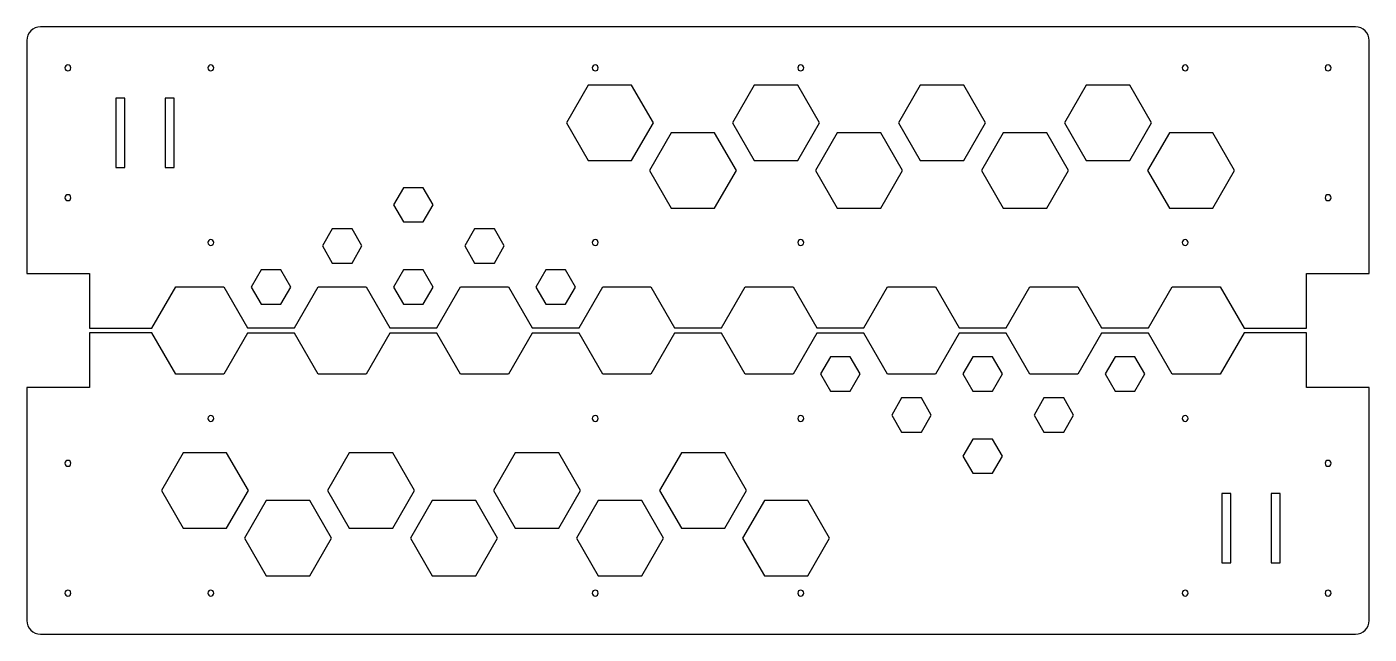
# Model space of a CAD drawing. Header units: millimetres. Extents: x 10 to 990, y 148 to 591.
import ezdxf

# ---------------------------------------------------------------- set-up
doc = ezdxf.new("R2010")
doc.units = ezdxf.units.MM
doc.header["$MEASUREMENT"] = 0
doc.layers.get('0').update_dxf_attribs({"lineweight": 0})

# ---------------------------------------------------------------- blocks, each defined once
blk = doc.blocks.new('Block_0')
at = {"color": 1, "lineweight": 25, "true_color": 0xff0000}
for p, q in [((55.73, 367.64), (55.73, 327.64)), ((101.4, 367.64), (55.73, 367.64)), ((118.87, 337.39), (101.4, 367.64)), ((171.12, 367.39), (153.8, 337.39)), ((205.47, 367.39), (171.12, 367.39)), ((222.79, 337.39), (205.47, 367.39)), ((275.04, 367.39), (257.72, 337.39)), ((309.39, 367.39), (275.04, 367.39)), ((326.71, 337.39), (309.39, 367.39)), ((378.96, 367.39), (361.64, 337.39)), ((413.32, 367.39), (378.96, 367.39)), ((430.64, 337.39), (413.32, 367.39)), ((482.89, 367.39), (465.57, 337.39)), ((517.24, 367.39), (482.89, 367.39)), ((534.56, 337.39), (517.24, 367.39)), ((586.81, 367.39), (569.49, 337.39)), ((621.16, 367.39), (586.81, 367.39)), ((638.48, 337.39), (621.16, 367.39)), ((690.73, 367.39), (673.41, 337.39)), ((725.08, 367.39), (690.73, 367.39)), ((742.41, 337.39), (725.08, 367.39)), ((794.66, 367.39), (777.33, 337.39)), ((829.01, 367.39), (794.66, 367.39)), ((846.33, 337.39), (829.01, 367.39)), ((898.72, 367.64), (881.26, 337.39)), ((944.39, 367.64), (898.72, 367.64)), ((944.39, 327.64), (944.39, 367.64)), ((596.77, 350.14), (589.55, 337.64)), ((611.2, 350.14), (596.77, 350.14)), ((618.42, 337.64), (611.2, 350.14)), ((700.69, 350.14), (693.47, 337.64)), ((715.13, 350.14), (700.69, 350.14)), ((722.34, 337.64), (715.13, 350.14)), ((804.61, 350.14), (797.4, 337.64)), ((819.05, 350.14), (804.61, 350.14)), ((826.27, 337.64), (819.05, 350.14)), ((153.8, 337.39), (118.87, 337.39)), ((257.72, 337.39), (222.79, 337.39)), ((361.64, 337.39), (326.71, 337.39)), ((465.57, 337.39), (430.64, 337.39)), ((569.49, 337.39), (534.56, 337.39)), ((589.55, 337.64), (596.77, 325.14)), ((611.2, 325.14), (618.42, 337.64)), ((673.41, 337.39), (638.48, 337.39)), ((693.47, 337.64), (700.69, 325.14)), ((715.13, 325.14), (722.34, 337.64)), ((777.33, 337.39), (742.41, 337.39)), ((797.4, 337.64), (804.61, 325.14)), ((819.05, 325.14), (826.27, 337.64)), ((881.26, 337.39), (846.33, 337.39)), ((10.06, 327.64), (10.06, 157.64)), ((55.73, 327.64), (10.06, 327.64)), ((596.77, 325.14), (611.2, 325.14)), ((700.69, 325.14), (715.13, 325.14)), ((804.61, 325.14), (819.05, 325.14)), ((990.06, 327.64), (944.39, 327.64)), ((990.06, 157.64), (990.06, 327.64)), ((648.73, 320.14), (641.51, 307.64)), ((663.16, 320.14), (648.73, 320.14)), ((670.38, 307.64), (663.16, 320.14)), ((752.65, 320.14), (745.44, 307.64)), ((767.09, 320.14), (752.65, 320.14)), ((774.3, 307.64), (767.09, 320.14)), ((641.51, 307.64), (648.73, 295.14)), ((663.16, 295.14), (670.38, 307.64)), ((745.44, 307.64), (752.65, 295.14)), ((767.09, 295.14), (774.3, 307.64)), ((648.73, 295.14), (663.16, 295.14)), ((752.65, 295.14), (767.09, 295.14)), ((700.69, 290.14), (693.47, 277.64)), ((715.13, 290.14), (700.69, 290.14)), ((722.34, 277.64), (715.13, 290.14)), ((124.19, 280.14), (108.31, 252.64)), ((155.94, 280.14), (124.19, 280.14)), ((171.82, 252.64), (155.94, 280.14)), ((245.43, 280.14), (229.55, 252.64)), ((277.18, 280.14), (245.43, 280.14)), ((293.06, 252.64), (277.18, 280.14)), ((366.67, 280.14), (350.8, 252.64)), ((398.43, 280.14), (366.67, 280.14)), ((414.3, 252.64), (398.43, 280.14)), ((487.92, 280.14), (472.04, 252.64)), ((519.67, 280.14), (487.92, 280.14)), ((535.55, 252.64), (519.67, 280.14)), ((693.47, 277.64), (700.69, 265.14)), ((715.13, 265.14), (722.34, 277.64)), ((700.69, 265.14), (715.13, 265.14)), ((108.31, 252.64), (124.19, 225.14)), ((155.94, 225.14), (171.82, 252.64)), ((184.81, 245.14), (168.93, 217.64)), ((216.56, 245.14), (184.81, 245.14)), ((232.44, 217.64), (216.56, 245.14)), ((229.55, 252.64), (245.43, 225.14)), ((277.18, 225.14), (293.06, 252.64)), ((306.05, 245.14), (290.17, 217.64)), ((337.8, 245.14), (306.05, 245.14)), ((353.68, 217.64), (337.8, 245.14)), ((350.8, 252.64), (366.67, 225.14)), ((398.43, 225.14), (414.3, 252.64)), ((427.29, 245.14), (411.42, 217.64)), ((459.05, 245.14), (427.29, 245.14)), ((474.93, 217.64), (459.05, 245.14)), ((472.04, 252.64), (487.92, 225.14)), ((519.67, 225.14), (535.55, 252.64)), ((548.54, 245.14), (532.66, 217.64)), ((580.29, 245.14), (548.54, 245.14)), ((596.17, 217.64), (580.29, 245.14)), ((889.06, 250.27), (882.56, 250.27)), ((882.56, 250.27), (882.56, 199.77)), ((889.06, 199.77), (889.06, 250.27)), ((925.06, 250.27), (918.56, 250.27)), ((918.56, 250.27), (918.56, 199.77)), ((925.06, 199.77), (925.06, 250.27)), ((124.19, 225.14), (155.94, 225.14)), ((168.93, 217.64), (184.81, 190.14)), ((216.56, 190.14), (232.44, 217.64)), ((245.43, 225.14), (277.18, 225.14)), ((290.17, 217.64), (306.05, 190.14)), ((337.8, 190.14), (353.68, 217.64)), ((366.67, 225.14), (398.43, 225.14)), ((411.42, 217.64), (427.29, 190.14)), ((459.05, 190.14), (474.93, 217.64)), ((487.92, 225.14), (519.67, 225.14)), ((532.66, 217.64), (548.54, 190.14)), ((580.29, 190.14), (596.17, 217.64)), ((882.56, 199.77), (889.06, 199.77)), ((918.56, 199.77), (925.06, 199.77)), ((184.81, 190.14), (216.56, 190.14)), ((306.05, 190.14), (337.8, 190.14)), ((427.29, 190.14), (459.05, 190.14)), ((548.54, 190.14), (580.29, 190.14)), ((20.06, 147.64), (980.06, 147.64))]:
    blk.add_line(p, q, dxfattribs=at)
for points in [[(142.22, 305.14), (142.22, 306.33), (143.18, 307.29), (144.37, 307.29), (145.56, 307.29), (146.52, 306.33), (146.52, 305.14), (146.52, 303.95), (145.56, 302.99), (144.37, 302.99), (143.18, 302.99), (142.22, 303.95), (142.22, 305.14), (142.22, 305.14), (142.22, 305.14), (142.22, 305.14)], [(422.91, 305.14), (422.91, 306.33), (423.88, 307.29), (425.06, 307.29), (426.25, 307.29), (427.21, 306.33), (427.21, 305.14), (427.21, 303.95), (426.25, 302.99), (425.06, 302.99), (423.88, 302.99), (422.91, 303.95), (422.91, 305.14), (422.91, 305.14), (422.91, 305.14), (422.91, 305.14)], [(572.91, 305.14), (572.91, 306.33), (573.88, 307.29), (575.06, 307.29), (576.25, 307.29), (577.21, 306.33), (577.21, 305.14), (577.21, 303.95), (576.25, 302.99), (575.06, 302.99), (573.88, 302.99), (572.91, 303.95), (572.91, 305.14), (572.91, 305.14), (572.91, 305.14), (572.91, 305.14)], [(853.6, 305.14), (853.6, 306.33), (854.57, 307.29), (855.75, 307.29), (856.94, 307.29), (857.9, 306.33), (857.9, 305.14), (857.9, 303.95), (856.94, 302.99), (855.75, 302.99), (854.57, 302.99), (853.6, 303.95), (853.6, 305.14), (853.6, 305.14), (853.6, 305.14), (853.6, 305.14)], [(37.91, 272.39), (37.91, 273.58), (38.88, 274.54), (40.06, 274.54), (41.25, 274.54), (42.21, 273.58), (42.21, 272.39), (42.21, 271.2), (41.25, 270.24), (40.06, 270.24), (38.88, 270.24), (37.91, 271.2), (37.91, 272.39), (37.91, 272.39), (37.91, 272.39), (37.91, 272.39)], [(957.91, 272.39), (957.91, 273.58), (958.88, 274.54), (960.06, 274.54), (961.25, 274.54), (962.21, 273.58), (962.21, 272.39), (962.21, 271.2), (961.25, 270.24), (960.06, 270.24), (958.88, 270.24), (957.91, 271.2), (957.91, 272.39), (957.91, 272.39), (957.91, 272.39), (957.91, 272.39)], [(37.91, 177.64), (37.91, 178.83), (38.88, 179.79), (40.06, 179.79), (41.25, 179.79), (42.21, 178.83), (42.21, 177.64), (42.21, 176.45), (41.25, 175.49), (40.06, 175.49), (38.88, 175.49), (37.91, 176.45), (37.91, 177.64), (37.91, 177.64), (37.91, 177.64), (37.91, 177.64)], [(142.22, 177.64), (142.22, 178.83), (143.18, 179.79), (144.37, 179.79), (145.56, 179.79), (146.52, 178.83), (146.52, 177.64), (146.52, 176.45), (145.56, 175.49), (144.37, 175.49), (143.18, 175.49), (142.22, 176.45), (142.22, 177.64), (142.22, 177.64), (142.22, 177.64), (142.22, 177.64)], [(422.91, 177.64), (422.91, 178.83), (423.88, 179.79), (425.06, 179.79), (426.25, 179.79), (427.21, 178.83), (427.21, 177.64), (427.21, 176.45), (426.25, 175.49), (425.06, 175.49), (423.88, 175.49), (422.91, 176.45), (422.91, 177.64), (422.91, 177.64), (422.91, 177.64), (422.91, 177.64)], [(572.91, 177.64), (572.91, 178.83), (573.88, 179.79), (575.06, 179.79), (576.25, 179.79), (577.21, 178.83), (577.21, 177.64), (577.21, 176.45), (576.25, 175.49), (575.06, 175.49), (573.88, 175.49), (572.91, 176.45), (572.91, 177.64), (572.91, 177.64), (572.91, 177.64), (572.91, 177.64)], [(853.6, 177.64), (853.6, 178.83), (854.57, 179.79), (855.75, 179.79), (856.94, 179.79), (857.9, 178.83), (857.9, 177.64), (857.9, 176.45), (856.94, 175.49), (855.75, 175.49), (854.57, 175.49), (853.6, 176.45), (853.6, 177.64), (853.6, 177.64), (853.6, 177.64), (853.6, 177.64)], [(957.91, 177.64), (957.91, 178.83), (958.88, 179.79), (960.06, 179.79), (961.25, 179.79), (962.21, 178.83), (962.21, 177.64), (962.21, 176.45), (961.25, 175.49), (960.06, 175.49), (958.88, 175.49), (957.91, 176.45), (957.91, 177.64), (957.91, 177.64), (957.91, 177.64), (957.91, 177.64)]]:
    blk.add_open_spline(points, degree=3, knots=[0, 0, 0, 0, 1, 1, 1, 2, 2, 2, 3, 3, 3, 4, 4, 4, 5, 5, 5, 5], dxfattribs=at)
for points in [[(10.06, 157.64), (10.06, 152.12), (14.54, 147.64), (20.06, 147.64)], [(980.06, 147.64), (985.59, 147.64), (990.06, 152.12), (990.06, 157.64)]]:
    blk.add_open_spline(points, degree=3, dxfattribs=at)
blk = doc.blocks.new('Block_1')
at = {"color": 1, "lineweight": 25, "true_color": 0xff0000}
for p, q in [((980.06, 591.11), (20.06, 591.11)), ((10.06, 581.11), (10.06, 411.11)), ((990.06, 411.11), (990.06, 581.11)), ((419.83, 548.61), (403.96, 521.11)), ((451.59, 548.61), (419.83, 548.61)), ((467.46, 521.11), (451.59, 548.61)), ((541.08, 548.61), (525.2, 521.11)), ((572.83, 548.61), (541.08, 548.61)), ((588.71, 521.11), (572.83, 548.61)), ((662.32, 548.61), (646.44, 521.11)), ((694.07, 548.61), (662.32, 548.61)), ((709.95, 521.11), (694.07, 548.61)), ((783.56, 548.61), (767.69, 521.11)), ((815.32, 548.61), (783.56, 548.61)), ((831.19, 521.11), (815.32, 548.61)), ((75.06, 538.98), (75.06, 488.48)), ((81.56, 538.98), (75.06, 538.98)), ((81.56, 488.48), (81.56, 538.98)), ((111.06, 538.98), (111.06, 488.48)), ((117.56, 538.98), (111.06, 538.98)), ((117.56, 488.48), (117.56, 538.98)), ((403.96, 521.11), (419.83, 493.61)), ((451.59, 493.61), (467.46, 521.11)), ((525.2, 521.11), (541.08, 493.61)), ((572.83, 493.61), (588.71, 521.11)), ((646.44, 521.11), (662.32, 493.61)), ((694.07, 493.61), (709.95, 521.11)), ((767.69, 521.11), (783.56, 493.61)), ((815.32, 493.61), (831.19, 521.11)), ((480.45, 513.61), (464.58, 486.11)), ((512.21, 513.61), (480.45, 513.61)), ((528.09, 486.11), (512.21, 513.61)), ((601.7, 513.61), (585.82, 486.11)), ((633.45, 513.61), (601.7, 513.61)), ((649.33, 486.11), (633.45, 513.61)), ((722.94, 513.61), (707.06, 486.11)), ((754.7, 513.61), (722.94, 513.61)), ((770.57, 486.11), (754.7, 513.61)), ((844.19, 513.61), (828.31, 486.11)), ((875.94, 513.61), (844.19, 513.61)), ((891.82, 486.11), (875.94, 513.61)), ((419.83, 493.61), (451.59, 493.61)), ((541.08, 493.61), (572.83, 493.61)), ((662.32, 493.61), (694.07, 493.61)), ((783.56, 493.61), (815.32, 493.61)), ((75.06, 488.48), (81.56, 488.48)), ((111.06, 488.48), (117.56, 488.48)), ((464.58, 486.11), (480.45, 458.61)), ((512.21, 458.61), (528.09, 486.11)), ((585.82, 486.11), (601.7, 458.61)), ((633.45, 458.61), (649.33, 486.11)), ((707.06, 486.11), (722.94, 458.61)), ((754.7, 458.61), (770.57, 486.11)), ((828.31, 486.11), (844.19, 458.61)), ((875.94, 458.61), (891.82, 486.11)), ((285, 473.61), (277.78, 461.11)), ((299.43, 473.61), (285, 473.61)), ((306.65, 461.11), (299.43, 473.61)), ((277.78, 461.11), (285, 448.61)), ((299.43, 448.61), (306.65, 461.11)), ((480.45, 458.61), (512.21, 458.61)), ((601.7, 458.61), (633.45, 458.61)), ((722.94, 458.61), (754.7, 458.61)), ((844.19, 458.61), (875.94, 458.61)), ((233.04, 443.61), (225.82, 431.11)), ((247.47, 443.61), (233.04, 443.61)), ((254.69, 431.11), (247.47, 443.61)), ((285, 448.61), (299.43, 448.61)), ((336.96, 443.61), (329.74, 431.11)), ((351.39, 443.61), (336.96, 443.61)), ((358.61, 431.11), (351.39, 443.61)), ((225.82, 431.11), (233.04, 418.61)), ((247.47, 418.61), (254.69, 431.11)), ((329.74, 431.11), (336.96, 418.61)), ((351.39, 418.61), (358.61, 431.11)), ((181.08, 413.61), (173.86, 401.11)), ((195.51, 413.61), (181.08, 413.61)), ((202.73, 401.11), (195.51, 413.61)), ((233.04, 418.61), (247.47, 418.61)), ((285, 413.61), (277.78, 401.11)), ((299.43, 413.61), (285, 413.61)), ((306.65, 401.11), (299.43, 413.61)), ((336.96, 418.61), (351.39, 418.61)), ((388.92, 413.61), (381.71, 401.11)), ((403.36, 413.61), (388.92, 413.61)), ((410.57, 401.11), (403.36, 413.61)), ((10.06, 411.11), (55.73, 411.11)), ((55.73, 411.11), (55.73, 371.11)), ((944.39, 411.11), (990.06, 411.11)), ((944.39, 371.11), (944.39, 411.11)), ((101.4, 371.11), (118.87, 401.36)), ((118.87, 401.36), (153.8, 401.36)), ((153.8, 401.36), (171.12, 371.36)), ((173.86, 401.11), (181.08, 388.61)), ((195.51, 388.61), (202.73, 401.11)), ((205.47, 371.36), (222.79, 401.36)), ((222.79, 401.36), (257.72, 401.36)), ((257.72, 401.36), (275.04, 371.36)), ((277.78, 401.11), (285, 388.61)), ((299.43, 388.61), (306.65, 401.11)), ((309.39, 371.36), (326.71, 401.36)), ((326.71, 401.36), (361.64, 401.36)), ((361.64, 401.36), (378.96, 371.36)), ((381.71, 401.11), (388.92, 388.61)), ((403.36, 388.61), (410.57, 401.11)), ((413.32, 371.36), (430.64, 401.36)), ((430.64, 401.36), (465.57, 401.36)), ((465.57, 401.36), (482.89, 371.36)), ((517.24, 371.36), (534.56, 401.36)), ((534.56, 401.36), (569.49, 401.36)), ((569.49, 401.36), (586.81, 371.36)), ((621.16, 371.36), (638.48, 401.36)), ((638.48, 401.36), (673.41, 401.36)), ((673.41, 401.36), (690.73, 371.36)), ((725.08, 371.36), (742.41, 401.36)), ((742.41, 401.36), (777.33, 401.36)), ((777.33, 401.36), (794.66, 371.36)), ((829.01, 371.36), (846.33, 401.36)), ((846.33, 401.36), (881.26, 401.36)), ((881.26, 401.36), (898.72, 371.11)), ((181.08, 388.61), (195.51, 388.61)), ((285, 388.61), (299.43, 388.61)), ((388.92, 388.61), (403.36, 388.61)), ((55.73, 371.11), (101.4, 371.11)), ((171.12, 371.36), (205.47, 371.36)), ((275.04, 371.36), (309.39, 371.36)), ((378.96, 371.36), (413.32, 371.36)), ((482.89, 371.36), (517.24, 371.36)), ((586.81, 371.36), (621.16, 371.36)), ((690.73, 371.36), (725.08, 371.36)), ((794.66, 371.36), (829.01, 371.36)), ((898.72, 371.11), (944.39, 371.11))]:
    blk.add_line(p, q, dxfattribs=at)
for points in [[(20.06, 591.11), (14.54, 591.11), (10.06, 586.63), (10.06, 581.11)], [(990.06, 581.11), (990.06, 586.63), (985.59, 591.11), (980.06, 591.11)]]:
    blk.add_open_spline(points, degree=3, dxfattribs=at)
for points in [[(42.21, 561.11), (42.21, 559.92), (41.25, 558.96), (40.06, 558.96), (38.88, 558.96), (37.91, 559.92), (37.91, 561.11), (37.91, 562.3), (38.88, 563.26), (40.06, 563.26), (41.25, 563.26), (42.21, 562.3), (42.21, 561.11), (42.21, 561.11), (42.21, 561.11), (42.21, 561.11)], [(146.52, 561.11), (146.52, 559.92), (145.56, 558.96), (144.37, 558.96), (143.18, 558.96), (142.22, 559.92), (142.22, 561.11), (142.22, 562.3), (143.18, 563.26), (144.37, 563.26), (145.56, 563.26), (146.52, 562.3), (146.52, 561.11), (146.52, 561.11), (146.52, 561.11), (146.52, 561.11)], [(427.21, 561.11), (427.21, 559.92), (426.25, 558.96), (425.06, 558.96), (423.88, 558.96), (422.91, 559.92), (422.91, 561.11), (422.91, 562.3), (423.88, 563.26), (425.06, 563.26), (426.25, 563.26), (427.21, 562.3), (427.21, 561.11), (427.21, 561.11), (427.21, 561.11), (427.21, 561.11)], [(577.21, 561.11), (577.21, 559.92), (576.25, 558.96), (575.06, 558.96), (573.88, 558.96), (572.91, 559.92), (572.91, 561.11), (572.91, 562.3), (573.88, 563.26), (575.06, 563.26), (576.25, 563.26), (577.21, 562.3), (577.21, 561.11), (577.21, 561.11), (577.21, 561.11), (577.21, 561.11)], [(857.9, 561.11), (857.9, 559.92), (856.94, 558.96), (855.75, 558.96), (854.57, 558.96), (853.6, 559.92), (853.6, 561.11), (853.6, 562.3), (854.57, 563.26), (855.75, 563.26), (856.94, 563.26), (857.9, 562.3), (857.9, 561.11), (857.9, 561.11), (857.9, 561.11), (857.9, 561.11)], [(962.21, 561.11), (962.21, 559.92), (961.25, 558.96), (960.06, 558.96), (958.88, 558.96), (957.91, 559.92), (957.91, 561.11), (957.91, 562.3), (958.88, 563.26), (960.06, 563.26), (961.25, 563.26), (962.21, 562.3), (962.21, 561.11), (962.21, 561.11), (962.21, 561.11), (962.21, 561.11)], [(42.21, 466.36), (42.21, 465.17), (41.25, 464.21), (40.06, 464.21), (38.88, 464.21), (37.91, 465.17), (37.91, 466.36), (37.91, 467.55), (38.88, 468.51), (40.06, 468.51), (41.25, 468.51), (42.21, 467.55), (42.21, 466.36), (42.21, 466.36), (42.21, 466.36), (42.21, 466.36)], [(962.21, 466.36), (962.21, 465.17), (961.25, 464.21), (960.06, 464.21), (958.88, 464.21), (957.91, 465.17), (957.91, 466.36), (957.91, 467.55), (958.88, 468.51), (960.06, 468.51), (961.25, 468.51), (962.21, 467.55), (962.21, 466.36), (962.21, 466.36), (962.21, 466.36), (962.21, 466.36)], [(146.52, 433.61), (146.52, 432.42), (145.56, 431.46), (144.37, 431.46), (143.18, 431.46), (142.22, 432.42), (142.22, 433.61), (142.22, 434.8), (143.18, 435.76), (144.37, 435.76), (145.56, 435.76), (146.52, 434.8), (146.52, 433.61), (146.52, 433.61), (146.52, 433.61), (146.52, 433.61)], [(427.21, 433.61), (427.21, 432.42), (426.25, 431.46), (425.06, 431.46), (423.88, 431.46), (422.91, 432.42), (422.91, 433.61), (422.91, 434.8), (423.88, 435.76), (425.06, 435.76), (426.25, 435.76), (427.21, 434.8), (427.21, 433.61), (427.21, 433.61), (427.21, 433.61), (427.21, 433.61)], [(577.21, 433.61), (577.21, 432.42), (576.25, 431.46), (575.06, 431.46), (573.88, 431.46), (572.91, 432.42), (572.91, 433.61), (572.91, 434.8), (573.88, 435.76), (575.06, 435.76), (576.25, 435.76), (577.21, 434.8), (577.21, 433.61), (577.21, 433.61), (577.21, 433.61), (577.21, 433.61)], [(857.9, 433.61), (857.9, 432.42), (856.94, 431.46), (855.75, 431.46), (854.57, 431.46), (853.6, 432.42), (853.6, 433.61), (853.6, 434.8), (854.57, 435.76), (855.75, 435.76), (856.94, 435.76), (857.9, 434.8), (857.9, 433.61), (857.9, 433.61), (857.9, 433.61), (857.9, 433.61)]]:
    blk.add_open_spline(points, degree=3, knots=[0, 0, 0, 0, 1, 1, 1, 2, 2, 2, 3, 3, 3, 4, 4, 4, 5, 5, 5, 5], dxfattribs=at)

msp = doc.modelspace()

# ---------------------------------------------------------------- block references
for name in ['Block_1', 'Block_0']:
    msp.add_blockref(name, (0, 0))

doc.saveas('drawing.dxf')
